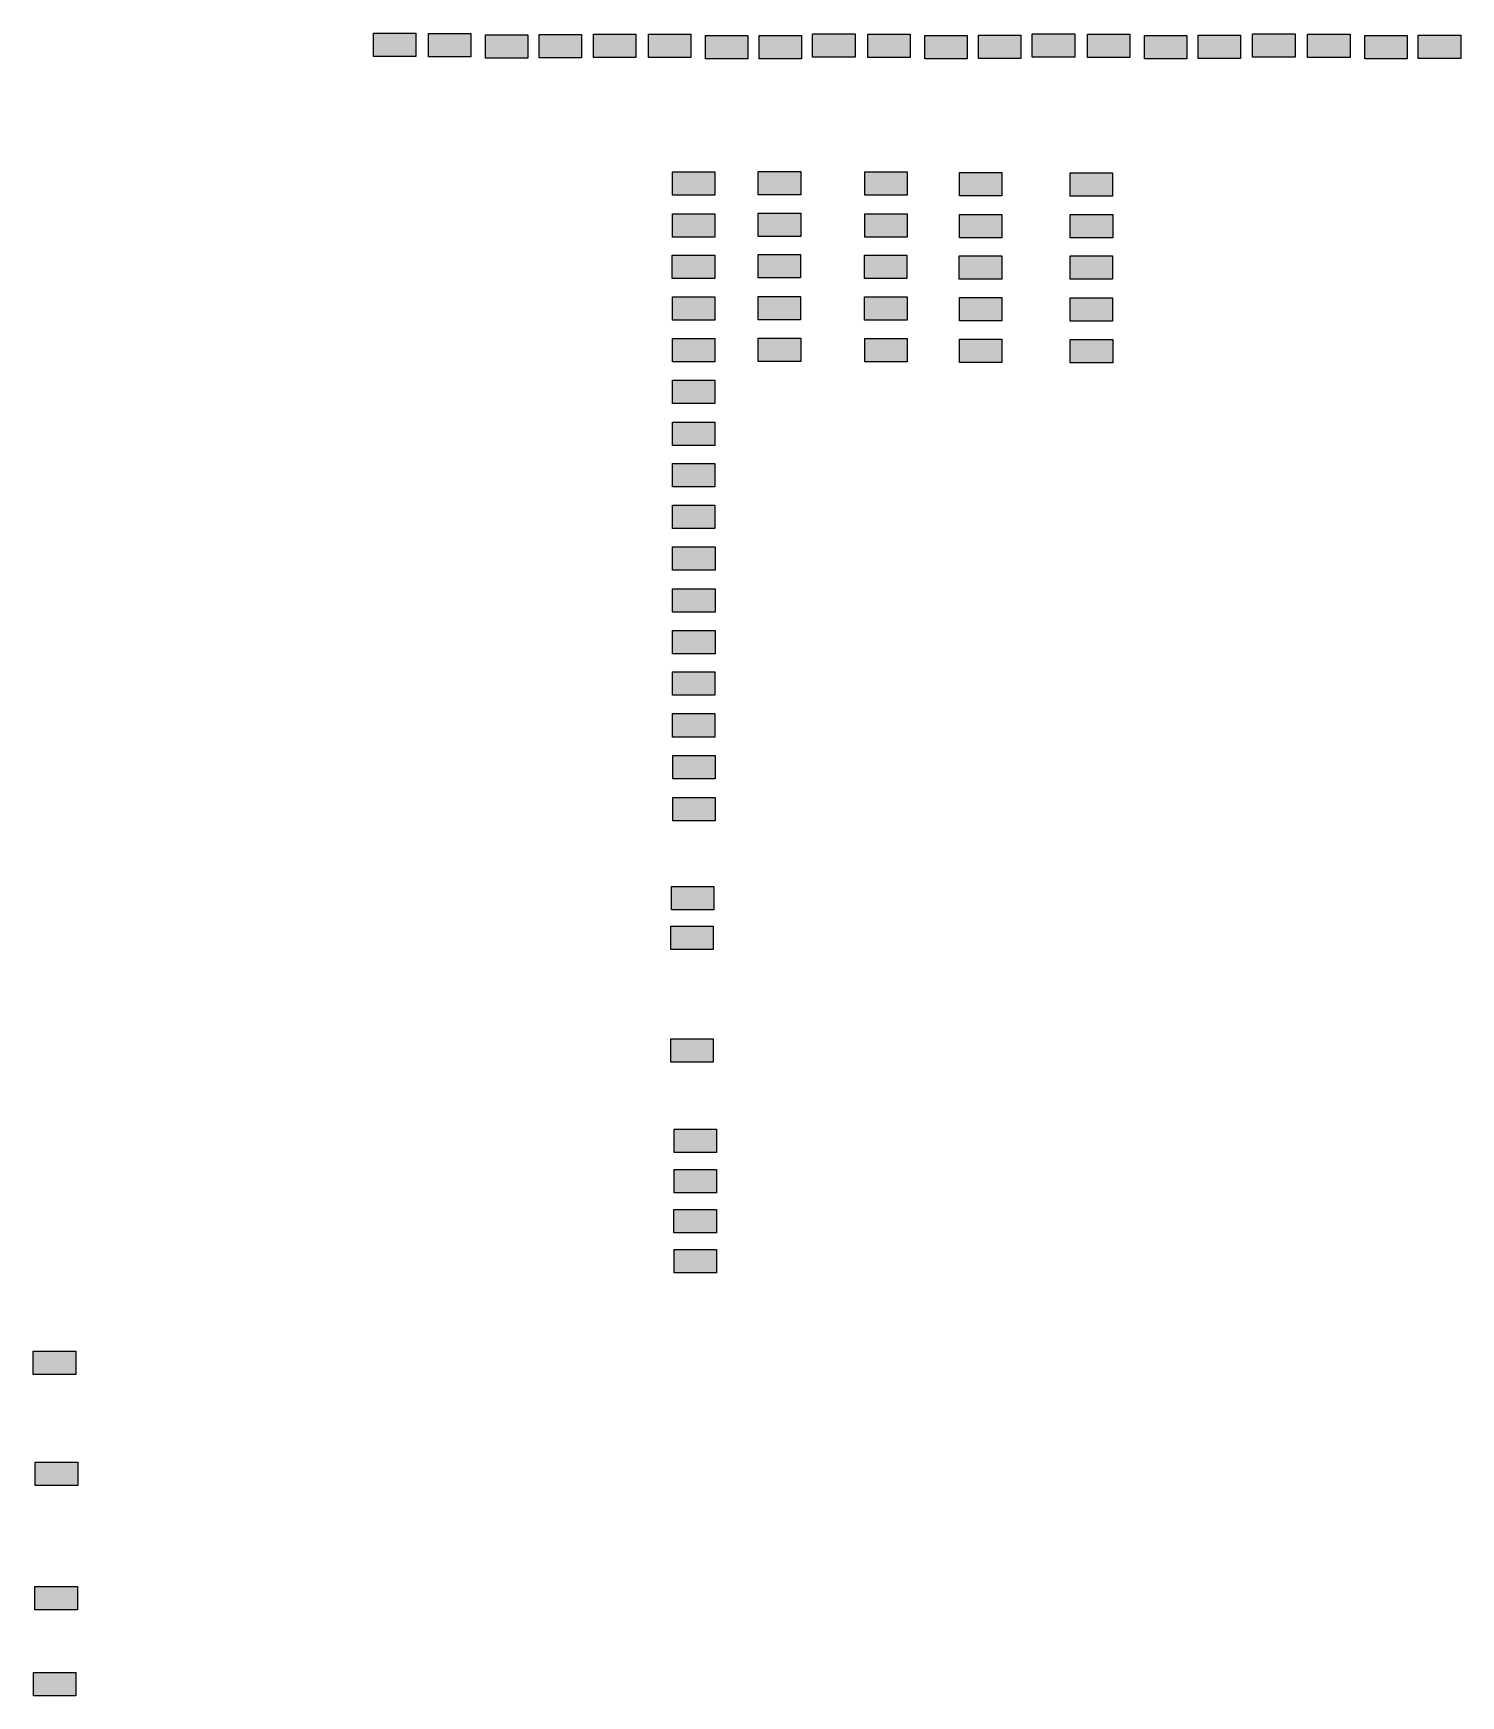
# Model space of a CAD drawing. Header units: millimetres. Extents: x -169 to 579, y 67 to 238.
# Drawn here: x -145.5 to -73.7, y 154.9 to 238.4 of the extents above; entities that cross this region are included whole.
import ezdxf

# ---------------------------------------------------------------- set-up
doc = ezdxf.new("R2010")
doc.units = ezdxf.units.MM
for name, color, linetype, plot in [('BLK_1_COVERED_AREA', 7, 'Continuous', False), ('CULD_1', 7, 'Continuous', False), ('HORIZ_CLEAR_OHEL_1', 7, 'Continuous', False), ('LANE_1', 7, 'Continuous', False), ('NON_NOTIFIED_ROAD', 7, 'Continuous', False), ('NOTIFIED_ROAD', 7, 'Continuous', False), ('SOLAR', 7, 'Continuous', False), ('VERT_CLEAR_OHEL_1', 7, 'Continuous', False), ('VOLTAGE_1', 7, 'Continuous', False)]:
    doc.layers.add(name, color=color, linetype=linetype, plot=plot)
for name, color, linetype in [('BLK_1_COVERED_AREA_DEDUCT', 7, 'Continuous'), ('BLK_1_FLR_-1_BLT_UP_AREA', 8, 'Continuous'), ('BLK_1_FLR_-1_BLT_UP_AREA_DEDUCT', 8, 'Continuous'), ('BLK_1_FLR_-1_BLT_UP_AREA_DEDUCT_EXISTING', 8, 'Continuous'), ('BLK_1_FLR_-1_BLT_UP_AREA_EXISTING', 8, 'Continuous'), ('BLK_1_FLR_-1_STAIR_1', 8, 'Continuous'), ('BLK_1_FLR_0_BLT_UP_AREA', 8, 'Continuous'), ('BLK_1_FLR_0_BLT_UP_AREA_DEDUCT', 8, 'Continuous'), ('BLK_1_FLR_0_BLT_UP_AREA_DEDUCT_EXISTING', 8, 'Continuous'), ('BLK_1_FLR_0_BLT_UP_AREA_EXISTING', 8, 'Continuous'), ('BLK_1_FLR_0_STAIR_1', 7, 'Continuous'), ('BLK_1_FLR_1_BLT_UP_AREA', 1, 'Continuous'), ('BLK_1_FLR_1_BLT_UP_AREA_DEDUCT', 8, 'Continuous'), ('BLK_1_FLR_1_BLT_UP_AREA_DEDUCT_EXISTING', 8, 'Continuous'), ('BLK_1_FLR_1_BLT_UP_AREA_EXISTING', 8, 'Continuous'), ('BLK_1_FLR_1_STAIR_1', 7, 'Continuous'), ('BLK_1_FLR_2_BLT_UP_AREA', 8, 'Continuous'), ('BLK_1_FLR_2_BLT_UP_AREA_DEDUCT', 8, 'Continuous'), ('BLK_1_FLR_2_BLT_UP_AREA_DEDUCT_EXISTING', 8, 'Continuous'), ('BLK_1_FLR_2_BLT_UP_AREA_EXISTING', 8, 'Continuous'), ('BLK_1_FLR_2_STAIR_1', 7, 'Continuous'), ('BLK_1_FLR_3_BLT_UP_AREA', 8, 'Continuous'), ('BLK_1_FLR_3_BLT_UP_AREA_DEDUCT', 8, 'Continuous'), ('BLK_1_FLR_3_BLT_UP_AREA_DEDUCT_EXISTING', 8, 'Continuous'), ('BLK_1_FLR_3_BLT_UP_AREA_EXISTING', 8, 'Continuous'), ('BLK_1_FLR_3_STAIR_1', 8, 'Continuous'), ('BLK_1_HT_OF_BLDG', 7, 'Continuous'), ('BLK_1_LVL_0_BLDG_FOOT_PRINT', 7, 'Continuous'), ('BLK_1_LVL_0_FRONT_YARD', 8, 'Continuous'), ('BLK_1_LVL_0_REAR_YARD', 8, 'Continuous'), ('BLK_1_LVL_0_SIDE_YARD1', 8, 'Continuous'), ('BLK_1_LVL_0_SIDE_YARD2', 8, 'Continuous'), ('BLK_1_OPEN_STAIR', 8, 'Continuous'), ('BLK_1_SHADE_OVERHANG', 8, 'Continuous'), ('OHEL_1', 8, 'Continuous'), ('PLOT_BOUNDARY', 70, 'Continuous'), ('RWH', 8, 'Continuous'), ('SHEET_1', 7, 'Continuous'), ('SHEET_10', 7, 'Continuous'), ('SHEET_11', 7, 'Continuous'), ('SHEET_12', 7, 'Continuous'), ('SHEET_13', 7, 'Continuous'), ('SHEET_14', 7, 'Continuous'), ('SHEET_15', 7, 'Continuous'), ('SHEET_16', 7, 'Continuous'), ('SHEET_17', 7, 'Continuous'), ('SHEET_18', 7, 'Continuous'), ('SHEET_19', 7, 'Continuous'), ('SHEET_2', 7, 'Continuous'), ('SHEET_20', 7, 'Continuous'), ('SHEET_3', 7, 'Continuous'), ('SHEET_4', 7, 'Continuous'), ('SHEET_5', 7, 'Continuous'), ('SHEET_6', 7, 'Continuous'), ('SHEET_7', 7, 'Continuous'), ('SHEET_8', 7, 'Continuous'), ('SHEET_9', 7, 'Continuous')]:
    doc.layers.add(name, color=color, linetype=linetype)

msp = doc.modelspace()

# ---------------------------------------------------------------- hatches: boundary and pattern name
at = {"layer": 'BLK_1_COVERED_AREA'}
h = msp.add_hatch(color=6, dxfattribs=at)
h.dxf.hatch_style = 1
h.paths.add_polyline_path([(-113.341, 216.798), (-111.207, 216.798), (-111.207, 215.625), (-113.341, 215.625)])
at = {"layer": 'BLK_1_COVERED_AREA_DEDUCT', "linetype": 'Continuous'}
h = msp.add_hatch(color=1, dxfattribs=at)
h.dxf.hatch_style = 1
h.paths.add_polyline_path([(-113.338, 214.696), (-111.205, 214.696), (-111.205, 213.523), (-113.338, 213.523)])
at = {"layer": 'BLK_1_FLR_-1_BLT_UP_AREA', "linetype": 'Continuous'}
h = msp.add_hatch(color=25, dxfattribs=at)
h.dxf.hatch_style = 1
h.paths.add_polyline_path([(-113.334, 231.447), (-111.201, 231.447), (-111.201, 230.274), (-113.334, 230.274)])
at = {"layer": 'BLK_1_FLR_-1_BLT_UP_AREA_DEDUCT', "linetype": 'Continuous'}
h = msp.add_hatch(color=25, dxfattribs=at)
h.dxf.hatch_style = 1
h.paths.add_polyline_path([(-113.333, 229.347), (-111.199, 229.347), (-111.199, 228.174), (-113.333, 228.174)])
at = {"layer": 'BLK_1_FLR_-1_BLT_UP_AREA_DEDUCT_EXISTING', "linetype": 'Continuous'}
h = msp.add_hatch(color=25, dxfattribs=at)
h.dxf.hatch_style = 1
h.paths.add_polyline_path([(-113.34, 225.167), (-111.207, 225.167), (-111.207, 223.994), (-113.34, 223.994)])
at = {"layer": 'BLK_1_FLR_-1_BLT_UP_AREA_EXISTING', "linetype": 'Continuous'}
h = msp.add_hatch(color=25, dxfattribs=at)
h.dxf.hatch_style = 1
h.paths.add_polyline_path([(-113.342, 227.269), (-111.209, 227.269), (-111.209, 226.096), (-113.342, 226.096)])
at = {"layer": 'BLK_1_FLR_-1_STAIR_1', "linetype": 'Continuous'}
h = msp.add_hatch(color=1, dxfattribs=at)
h.dxf.hatch_style = 1
h.paths.add_polyline_path([(-113.331, 223.07), (-111.198, 223.07), (-111.198, 221.897), (-113.331, 221.897)])
at = {"layer": 'BLK_1_FLR_0_BLT_UP_AREA'}
h = msp.add_hatch(color=25, dxfattribs=at)
h.dxf.hatch_style = 1
h.paths.add_polyline_path([(-109.026, 231.467), (-106.892, 231.467), (-106.892, 230.294), (-109.026, 230.294)])
at = {"layer": 'BLK_1_FLR_0_BLT_UP_AREA_DEDUCT', "linetype": 'Continuous'}
h = msp.add_hatch(color=25, dxfattribs=at)
h.dxf.hatch_style = 1
h.paths.add_polyline_path([(-109.024, 229.366), (-106.891, 229.366), (-106.891, 228.193), (-109.024, 228.193)])
at = {"layer": 'BLK_1_FLR_0_BLT_UP_AREA_DEDUCT_EXISTING', "linetype": 'Continuous'}
h = msp.add_hatch(color=25, dxfattribs=at)
h.dxf.hatch_style = 1
h.paths.add_polyline_path([(-109.031, 225.187), (-106.898, 225.187), (-106.898, 224.014), (-109.031, 224.014)])
at = {"layer": 'BLK_1_FLR_0_BLT_UP_AREA_EXISTING', "linetype": 'Continuous'}
h = msp.add_hatch(color=25, dxfattribs=at)
h.dxf.hatch_style = 1
h.paths.add_polyline_path([(-109.034, 227.289), (-106.901, 227.289), (-106.901, 226.116), (-109.034, 226.116)])
at = {"layer": 'BLK_1_FLR_0_STAIR_1', "linetype": 'Continuous'}
h = msp.add_hatch(color=1, dxfattribs=at)
h.dxf.hatch_style = 1
h.paths.add_polyline_path([(-109.023, 223.09), (-106.889, 223.09), (-106.889, 221.917), (-109.023, 221.917)])
at = {"layer": 'BLK_1_FLR_1_BLT_UP_AREA'}
h = msp.add_hatch(color=25, dxfattribs=at)
h.dxf.hatch_style = 1
h.paths.add_polyline_path([(-103.677, 231.447), (-101.543, 231.447), (-101.543, 230.274), (-103.677, 230.274)])
at = {"layer": 'BLK_1_FLR_1_BLT_UP_AREA_DEDUCT', "linetype": 'Continuous'}
h = msp.add_hatch(color=25, dxfattribs=at)
h.dxf.hatch_style = 1
h.paths.add_polyline_path([(-103.675, 229.347), (-101.542, 229.347), (-101.542, 228.174), (-103.675, 228.174)])
at = {"layer": 'BLK_1_FLR_1_BLT_UP_AREA_DEDUCT_EXISTING', "linetype": 'Continuous'}
h = msp.add_hatch(color=25, dxfattribs=at)
h.dxf.hatch_style = 1
h.paths.add_polyline_path([(-103.683, 225.167), (-101.549, 225.167), (-101.549, 223.994), (-103.683, 223.994)])
at = {"layer": 'BLK_1_FLR_1_BLT_UP_AREA_EXISTING', "linetype": 'Continuous'}
h = msp.add_hatch(color=25, dxfattribs=at)
h.dxf.hatch_style = 1
h.paths.add_polyline_path([(-103.685, 227.269), (-101.552, 227.269), (-101.552, 226.096), (-103.685, 226.096)])
at = {"layer": 'BLK_1_FLR_1_STAIR_1', "linetype": 'Continuous'}
h = msp.add_hatch(color=1, dxfattribs=at)
h.dxf.hatch_style = 1
h.paths.add_polyline_path([(-103.674, 223.07), (-101.54, 223.07), (-101.54, 221.897), (-103.674, 221.897)])
at = {"layer": 'BLK_1_FLR_2_BLT_UP_AREA', "linetype": 'Continuous'}
h = msp.add_hatch(color=25, dxfattribs=at)
h.dxf.hatch_style = 1
h.paths.add_polyline_path([(-98.914, 231.414), (-96.781, 231.414), (-96.781, 230.241), (-98.914, 230.241)])
at = {"layer": 'BLK_1_FLR_2_BLT_UP_AREA_DEDUCT', "linetype": 'Continuous'}
h = msp.add_hatch(color=25, dxfattribs=at)
h.dxf.hatch_style = 1
h.paths.add_polyline_path([(-98.913, 229.314), (-96.779, 229.314), (-96.779, 228.141), (-98.913, 228.141)])
at = {"layer": 'BLK_1_FLR_2_BLT_UP_AREA_DEDUCT_EXISTING', "linetype": 'Continuous'}
h = msp.add_hatch(color=25, dxfattribs=at)
h.dxf.hatch_style = 1
h.paths.add_polyline_path([(-98.92, 225.135), (-96.787, 225.135), (-96.787, 223.962), (-98.92, 223.962)])
at = {"layer": 'BLK_1_FLR_2_BLT_UP_AREA_EXISTING', "linetype": 'Continuous'}
h = msp.add_hatch(color=25, dxfattribs=at)
h.dxf.hatch_style = 1
h.paths.add_polyline_path([(-98.922, 227.237), (-96.789, 227.237), (-96.789, 226.064), (-98.922, 226.064)])
at = {"layer": 'BLK_1_FLR_2_STAIR_1', "linetype": 'Continuous'}
h = msp.add_hatch(color=1, dxfattribs=at)
h.dxf.hatch_style = 1
h.paths.add_polyline_path([(-98.911, 223.038), (-96.778, 223.038), (-96.778, 221.865), (-98.911, 221.865)])
at = {"layer": 'BLK_1_FLR_3_BLT_UP_AREA', "linetype": 'Continuous'}
h = msp.add_hatch(color=25, dxfattribs=at)
h.dxf.hatch_style = 1
h.paths.add_polyline_path([(-93.35, 231.402), (-91.217, 231.402), (-91.217, 230.229), (-93.35, 230.229)])
at = {"layer": 'BLK_1_FLR_3_BLT_UP_AREA_DEDUCT', "linetype": 'Continuous'}
h = msp.add_hatch(color=25, dxfattribs=at)
h.dxf.hatch_style = 1
h.paths.add_polyline_path([(-93.348, 229.302), (-91.215, 229.302), (-91.215, 228.129), (-93.348, 228.129)])
at = {"layer": 'BLK_1_FLR_3_BLT_UP_AREA_DEDUCT_EXISTING', "linetype": 'Continuous'}
h = msp.add_hatch(color=25, dxfattribs=at)
h.dxf.hatch_style = 1
h.paths.add_polyline_path([(-93.356, 225.123), (-91.222, 225.123), (-91.222, 223.95), (-93.356, 223.95)])
at = {"layer": 'BLK_1_FLR_3_BLT_UP_AREA_EXISTING', "linetype": 'Continuous'}
h = msp.add_hatch(color=25, dxfattribs=at)
h.dxf.hatch_style = 1
h.paths.add_polyline_path([(-93.358, 227.224), (-91.225, 227.224), (-91.225, 226.051), (-93.358, 226.051)])
at = {"layer": 'BLK_1_FLR_3_STAIR_1', "linetype": 'Continuous'}
h = msp.add_hatch(color=1, dxfattribs=at)
h.dxf.hatch_style = 1
h.paths.add_polyline_path([(-93.347, 223.026), (-91.213, 223.026), (-91.213, 221.853), (-93.347, 221.853)])
at = {"layer": 'BLK_1_HT_OF_BLDG'}
h = msp.add_hatch(color=5, dxfattribs=at)
h.dxf.hatch_style = 1
h.paths.add_polyline_path([(-113.329, 212.599), (-111.196, 212.599), (-111.196, 211.426), (-113.329, 211.426)])
at = {"layer": 'BLK_1_LVL_0_BLDG_FOOT_PRINT'}
h = msp.add_hatch(color=1, dxfattribs=at)
h.dxf.hatch_style = 1
h.paths.add_polyline_path([(-113.323, 202.121), (-111.19, 202.121), (-111.19, 200.948), (-113.323, 200.948)])
at = {"layer": 'BLK_1_LVL_0_FRONT_YARD'}
h = msp.add_hatch(color=50, dxfattribs=at)
h.dxf.hatch_style = 1
h.paths.add_polyline_path([(-113.327, 210.497), (-111.193, 210.497), (-111.193, 209.324), (-113.327, 209.324)])
at = {"layer": 'BLK_1_LVL_0_REAR_YARD'}
h = msp.add_hatch(color=210, dxfattribs=at)
h.dxf.hatch_style = 1
h.paths.add_polyline_path([(-113.332, 204.218), (-111.199, 204.218), (-111.199, 203.045), (-113.332, 203.045)])
at = {"layer": 'BLK_1_LVL_0_SIDE_YARD1'}
h = msp.add_hatch(color=20, dxfattribs=at)
h.dxf.hatch_style = 1
h.paths.add_polyline_path([(-113.325, 208.397), (-111.192, 208.397), (-111.192, 207.224), (-113.325, 207.224)])
at = {"layer": 'BLK_1_LVL_0_SIDE_YARD2'}
h = msp.add_hatch(color=120, dxfattribs=at)
h.dxf.hatch_style = 1
h.paths.add_polyline_path([(-113.335, 206.319), (-111.202, 206.319), (-111.202, 205.146), (-113.335, 205.146)])
at = {"layer": 'BLK_1_OPEN_STAIR'}
h = msp.add_hatch(color=1, dxfattribs=at)
h.dxf.hatch_style = 1
h.paths.add_polyline_path([(-113.323, 200.012), (-111.19, 200.012), (-111.19, 198.839), (-113.323, 198.839)])
at = {"layer": 'BLK_1_SHADE_OVERHANG', "linetype": 'Continuous'}
h = msp.add_hatch(color=1, dxfattribs=at)
h.dxf.hatch_style = 1
h.paths.add_polyline_path([(-113.331, 218.875), (-111.198, 218.875), (-111.198, 217.703), (-113.331, 217.703)])
at = {"layer": 'CULD_1', "linetype": 'Continuous'}
h = msp.add_hatch(color=6, dxfattribs=at)
h.dxf.hatch_style = 1
h.paths.add_polyline_path([(-145.354, 166.596), (-143.221, 166.596), (-143.221, 165.423), (-145.354, 165.423)])
at = {"layer": 'HORIZ_CLEAR_OHEL_1', "linetype": 'Continuous'}
h = msp.add_hatch(color=1, dxfattribs=at)
h.dxf.hatch_style = 1
h.paths.add_polyline_path([(-113.258, 179.295), (-111.125, 179.295), (-111.125, 178.122), (-113.258, 178.122)])
at = {"layer": 'LANE_1', "linetype": 'Continuous'}
h = msp.add_hatch(color=5, dxfattribs=at)
h.dxf.hatch_style = 1
h.paths.add_polyline_path([(-145.367, 160.356), (-143.234, 160.356), (-143.234, 159.183), (-145.367, 159.183)])
at = {"layer": 'NON_NOTIFIED_ROAD', "linetype": 'Continuous'}
h = msp.add_hatch(color=2, dxfattribs=at)
h.dxf.hatch_style = 1
h.paths.add_polyline_path([(-145.447, 156.031), (-143.314, 156.031), (-143.314, 154.858), (-145.447, 154.858)])
at = {"layer": 'NOTIFIED_ROAD', "linetype": 'Continuous'}
h = msp.add_hatch(color=1, dxfattribs=at)
h.dxf.hatch_style = 1
h.paths.add_polyline_path([(-145.453, 172.182), (-143.319, 172.182), (-143.319, 171.009), (-145.453, 171.009)])
at = {"layer": 'OHEL_1', "linetype": 'Continuous'}
h = msp.add_hatch(color=1, dxfattribs=at)
h.dxf.hatch_style = 1
h.paths.add_polyline_path([(-113.256, 183.336), (-111.123, 183.336), (-111.123, 182.163), (-113.256, 182.163)])
at = {"layer": 'PLOT_BOUNDARY'}
h = msp.add_hatch(color=256, dxfattribs=at)
h.dxf.hatch_style = 1
h.paths.add_polyline_path([(-113.332, 220.976), (-111.199, 220.976), (-111.199, 219.803), (-113.332, 219.803)])
at = {"layer": 'RWH', "linetype": 'Continuous'}
h = msp.add_hatch(color=1, dxfattribs=at)
h.dxf.hatch_style = 1
h.paths.add_polyline_path([(-113.386, 195.539), (-111.253, 195.539), (-111.253, 194.366), (-113.386, 194.366)])
h = msp.add_hatch(color=1, dxfattribs=at)
h.dxf.hatch_style = 1
h.paths.add_polyline_path([(-113.425, 193.544), (-111.292, 193.544), (-111.292, 192.371), (-113.425, 192.371)])
at = {"layer": 'SHEET_1', "linetype": 'Continuous'}
h = msp.add_hatch(color=256, dxfattribs=at)
h.dxf.hatch_style = 1
h.paths.add_polyline_path([(-128.36, 238.416), (-126.227, 238.416), (-126.227, 237.243), (-128.36, 237.243)])
at = {"layer": 'SHEET_10', "linetype": 'Continuous'}
h = msp.add_hatch(color=256, dxfattribs=at)
h.dxf.hatch_style = 1
h.paths.add_polyline_path([(-103.526, 238.377), (-101.392, 238.377), (-101.392, 237.204), (-103.526, 237.204)])
at = {"layer": 'SHEET_11', "linetype": 'Continuous'}
h = msp.add_hatch(color=256, dxfattribs=at)
h.dxf.hatch_style = 1
h.paths.add_polyline_path([(-100.659, 238.31), (-98.526, 238.31), (-98.526, 237.137), (-100.659, 237.137)])
at = {"layer": 'SHEET_12', "linetype": 'Continuous'}
h = msp.add_hatch(color=256, dxfattribs=at)
h.dxf.hatch_style = 1
h.paths.add_polyline_path([(-97.965, 238.325), (-95.832, 238.325), (-95.832, 237.152), (-97.965, 237.152)])
at = {"layer": 'SHEET_13', "linetype": 'Continuous'}
h = msp.add_hatch(color=256, dxfattribs=at)
h.dxf.hatch_style = 1
h.paths.add_polyline_path([(-95.254, 238.385), (-93.12, 238.385), (-93.12, 237.212), (-95.254, 237.212)])
at = {"layer": 'SHEET_14', "linetype": 'Continuous'}
h = msp.add_hatch(color=256, dxfattribs=at)
h.dxf.hatch_style = 1
h.paths.add_polyline_path([(-92.488, 238.376), (-90.354, 238.376), (-90.354, 237.203), (-92.488, 237.203)])
at = {"layer": 'SHEET_15', "linetype": 'Continuous'}
h = msp.add_hatch(color=256, dxfattribs=at)
h.dxf.hatch_style = 1
h.paths.add_polyline_path([(-89.621, 238.309), (-87.488, 238.309), (-87.488, 237.136), (-89.621, 237.136)])
at = {"layer": 'SHEET_16', "linetype": 'Continuous'}
h = msp.add_hatch(color=256, dxfattribs=at)
h.dxf.hatch_style = 1
h.paths.add_polyline_path([(-86.927, 238.324), (-84.794, 238.324), (-84.794, 237.151), (-86.927, 237.151)])
at = {"layer": 'SHEET_17', "linetype": 'Continuous'}
h = msp.add_hatch(color=256, dxfattribs=at)
h.dxf.hatch_style = 1
h.paths.add_polyline_path([(-84.187, 238.384), (-82.053, 238.384), (-82.053, 237.211), (-84.187, 237.211)])
at = {"layer": 'SHEET_18', "linetype": 'Continuous'}
h = msp.add_hatch(color=256, dxfattribs=at)
h.dxf.hatch_style = 1
h.paths.add_polyline_path([(-81.421, 238.375), (-79.287, 238.375), (-79.287, 237.202), (-81.421, 237.202)])
at = {"layer": 'SHEET_19', "linetype": 'Continuous'}
h = msp.add_hatch(color=256, dxfattribs=at)
h.dxf.hatch_style = 1
h.paths.add_polyline_path([(-78.554, 238.308), (-76.421, 238.308), (-76.421, 237.135), (-78.554, 237.135)])
at = {"layer": 'SHEET_2', "linetype": 'Continuous'}
h = msp.add_hatch(color=256, dxfattribs=at)
h.dxf.hatch_style = 1
h.paths.add_polyline_path([(-125.594, 238.407), (-123.461, 238.407), (-123.461, 237.234), (-125.594, 237.234)])
at = {"layer": 'SHEET_20', "linetype": 'Continuous'}
h = msp.add_hatch(color=256, dxfattribs=at)
h.dxf.hatch_style = 1
h.paths.add_polyline_path([(-75.86, 238.323), (-73.727, 238.323), (-73.727, 237.15), (-75.86, 237.15)])
at = {"layer": 'SHEET_3', "linetype": 'Continuous'}
h = msp.add_hatch(color=256, dxfattribs=at)
h.dxf.hatch_style = 1
h.paths.add_polyline_path([(-122.728, 238.34), (-120.594, 238.34), (-120.594, 237.167), (-122.728, 237.167)])
at = {"layer": 'SHEET_4', "linetype": 'Continuous'}
h = msp.add_hatch(color=256, dxfattribs=at)
h.dxf.hatch_style = 1
h.paths.add_polyline_path([(-120.033, 238.355), (-117.9, 238.355), (-117.9, 237.182), (-120.033, 237.182)])
at = {"layer": 'SHEET_5', "linetype": 'Continuous'}
h = msp.add_hatch(color=256, dxfattribs=at)
h.dxf.hatch_style = 1
h.paths.add_polyline_path([(-117.307, 238.371), (-115.174, 238.371), (-115.174, 237.198), (-117.307, 237.198)])
at = {"layer": 'SHEET_6', "linetype": 'Continuous'}
h = msp.add_hatch(color=256, dxfattribs=at)
h.dxf.hatch_style = 1
h.paths.add_polyline_path([(-114.541, 238.362), (-112.408, 238.362), (-112.408, 237.189), (-114.541, 237.189)])
at = {"layer": 'SHEET_7', "linetype": 'Continuous'}
h = msp.add_hatch(color=256, dxfattribs=at)
h.dxf.hatch_style = 1
h.paths.add_polyline_path([(-111.675, 238.295), (-109.541, 238.295), (-109.541, 237.122), (-111.675, 237.122)])
at = {"layer": 'SHEET_8', "linetype": 'Continuous'}
h = msp.add_hatch(color=256, dxfattribs=at)
h.dxf.hatch_style = 1
h.paths.add_polyline_path([(-108.98, 238.31), (-106.847, 238.31), (-106.847, 237.137), (-108.98, 237.137)])
at = {"layer": 'SHEET_9', "linetype": 'Continuous'}
h = msp.add_hatch(color=256, dxfattribs=at)
h.dxf.hatch_style = 1
h.paths.add_polyline_path([(-106.292, 238.385), (-104.158, 238.385), (-104.158, 237.213), (-106.292, 237.213)])
at = {"layer": 'SOLAR', "linetype": 'Continuous'}
h = msp.add_hatch(color=9, dxfattribs=at)
h.dxf.hatch_style = 1
h.paths.add_polyline_path([(-113.425, 187.868), (-111.292, 187.868), (-111.292, 186.696), (-113.425, 186.696)])
at = {"layer": 'VERT_CLEAR_OHEL_1', "linetype": 'Continuous'}
h = msp.add_hatch(color=1, dxfattribs=at)
h.dxf.hatch_style = 1
h.paths.add_polyline_path([(-113.254, 177.289), (-111.121, 177.289), (-111.121, 176.116), (-113.254, 176.116)])
at = {"layer": 'VOLTAGE_1', "linetype": 'Continuous'}
h = msp.add_hatch(color=1, dxfattribs=at)
h.dxf.hatch_style = 1
h.paths.add_polyline_path([(-113.256, 181.308), (-111.123, 181.308), (-111.123, 180.135), (-113.256, 180.135)])

# ---------------------------------------------------------------- linework, layer by layer
at = {"layer": 'BLK_1_COVERED_AREA', "color": 6}
msp.add_lwpolyline([(-113.341, 216.798), (-111.207, 216.798), (-111.207, 215.625), (-113.341, 215.625)], close=True, dxfattribs=at)
at = {"layer": 'BLK_1_COVERED_AREA_DEDUCT', "color": 1, "linetype": 'Continuous'}
msp.add_lwpolyline([(-113.338, 214.696), (-111.205, 214.696), (-111.205, 213.523), (-113.338, 213.523)], close=True, dxfattribs=at)
at = {"layer": 'BLK_1_FLR_-1_BLT_UP_AREA', "color": 25, "linetype": 'Continuous'}
msp.add_lwpolyline([(-113.334, 231.447), (-111.201, 231.447), (-111.201, 230.274), (-113.334, 230.274)], close=True, dxfattribs=at)
at = {"layer": 'BLK_1_FLR_-1_BLT_UP_AREA_DEDUCT', "color": 25, "linetype": 'Continuous'}
msp.add_lwpolyline([(-113.333, 229.347), (-111.199, 229.347), (-111.199, 228.174), (-113.333, 228.174)], close=True, dxfattribs=at)
at = {"layer": 'BLK_1_FLR_-1_BLT_UP_AREA_DEDUCT_EXISTING', "color": 25, "linetype": 'Continuous'}
msp.add_lwpolyline([(-113.34, 225.167), (-111.207, 225.167), (-111.207, 223.994), (-113.34, 223.994)], close=True, dxfattribs=at)
at = {"layer": 'BLK_1_FLR_-1_BLT_UP_AREA_EXISTING', "color": 25, "linetype": 'Continuous'}
msp.add_lwpolyline([(-113.342, 227.269), (-111.209, 227.269), (-111.209, 226.096), (-113.342, 226.096)], close=True, dxfattribs=at)
at = {"layer": 'BLK_1_FLR_-1_STAIR_1', "color": 1, "linetype": 'Continuous'}
msp.add_lwpolyline([(-113.331, 223.07), (-111.198, 223.07), (-111.198, 221.897), (-113.331, 221.897)], close=True, dxfattribs=at)
at = {"layer": 'BLK_1_FLR_0_BLT_UP_AREA', "color": 25}
msp.add_lwpolyline([(-109.026, 231.467), (-106.892, 231.467), (-106.892, 230.294), (-109.026, 230.294)], close=True, dxfattribs=at)
at = {"layer": 'BLK_1_FLR_0_BLT_UP_AREA_DEDUCT', "color": 25, "linetype": 'Continuous'}
msp.add_lwpolyline([(-109.024, 229.366), (-106.891, 229.366), (-106.891, 228.193), (-109.024, 228.193)], close=True, dxfattribs=at)
at = {"layer": 'BLK_1_FLR_0_BLT_UP_AREA_DEDUCT_EXISTING', "color": 25, "linetype": 'Continuous'}
msp.add_lwpolyline([(-109.031, 225.187), (-106.898, 225.187), (-106.898, 224.014), (-109.031, 224.014)], close=True, dxfattribs=at)
at = {"layer": 'BLK_1_FLR_0_BLT_UP_AREA_EXISTING', "color": 25, "linetype": 'Continuous'}
msp.add_lwpolyline([(-109.034, 227.289), (-106.901, 227.289), (-106.901, 226.116), (-109.034, 226.116)], close=True, dxfattribs=at)
at = {"layer": 'BLK_1_FLR_0_STAIR_1', "color": 1, "linetype": 'Continuous'}
msp.add_lwpolyline([(-109.023, 223.09), (-106.889, 223.09), (-106.889, 221.917), (-109.023, 221.917)], close=True, dxfattribs=at)
at = {"layer": 'BLK_1_FLR_1_BLT_UP_AREA', "color": 25}
msp.add_lwpolyline([(-103.677, 231.447), (-101.543, 231.447), (-101.543, 230.274), (-103.677, 230.274)], close=True, dxfattribs=at)
at = {"layer": 'BLK_1_FLR_1_BLT_UP_AREA_DEDUCT', "color": 25, "linetype": 'Continuous'}
msp.add_lwpolyline([(-103.675, 229.347), (-101.542, 229.347), (-101.542, 228.174), (-103.675, 228.174)], close=True, dxfattribs=at)
at = {"layer": 'BLK_1_FLR_1_BLT_UP_AREA_DEDUCT_EXISTING', "color": 25, "linetype": 'Continuous'}
msp.add_lwpolyline([(-103.683, 225.167), (-101.549, 225.167), (-101.549, 223.994), (-103.683, 223.994)], close=True, dxfattribs=at)
at = {"layer": 'BLK_1_FLR_1_BLT_UP_AREA_EXISTING', "color": 25, "linetype": 'Continuous'}
msp.add_lwpolyline([(-103.685, 227.269), (-101.552, 227.269), (-101.552, 226.096), (-103.685, 226.096)], close=True, dxfattribs=at)
at = {"layer": 'BLK_1_FLR_1_STAIR_1', "color": 1, "linetype": 'Continuous'}
msp.add_lwpolyline([(-103.674, 223.07), (-101.54, 223.07), (-101.54, 221.897), (-103.674, 221.897)], close=True, dxfattribs=at)
at = {"layer": 'BLK_1_FLR_2_BLT_UP_AREA', "color": 25, "linetype": 'Continuous'}
msp.add_lwpolyline([(-98.914, 231.414), (-96.781, 231.414), (-96.781, 230.241), (-98.914, 230.241)], close=True, dxfattribs=at)
at = {"layer": 'BLK_1_FLR_2_BLT_UP_AREA_DEDUCT', "color": 25, "linetype": 'Continuous'}
msp.add_lwpolyline([(-98.913, 229.314), (-96.779, 229.314), (-96.779, 228.141), (-98.913, 228.141)], close=True, dxfattribs=at)
at = {"layer": 'BLK_1_FLR_2_BLT_UP_AREA_DEDUCT_EXISTING', "color": 25, "linetype": 'Continuous'}
msp.add_lwpolyline([(-98.92, 225.135), (-96.787, 225.135), (-96.787, 223.962), (-98.92, 223.962)], close=True, dxfattribs=at)
at = {"layer": 'BLK_1_FLR_2_BLT_UP_AREA_EXISTING', "color": 25, "linetype": 'Continuous'}
msp.add_lwpolyline([(-98.922, 227.237), (-96.789, 227.237), (-96.789, 226.064), (-98.922, 226.064)], close=True, dxfattribs=at)
at = {"layer": 'BLK_1_FLR_2_STAIR_1', "color": 1, "linetype": 'Continuous'}
msp.add_lwpolyline([(-98.911, 223.038), (-96.778, 223.038), (-96.778, 221.865), (-98.911, 221.865)], close=True, dxfattribs=at)
at = {"layer": 'BLK_1_FLR_3_BLT_UP_AREA', "color": 25, "linetype": 'Continuous'}
msp.add_lwpolyline([(-93.35, 231.402), (-91.217, 231.402), (-91.217, 230.229), (-93.35, 230.229)], close=True, dxfattribs=at)
at = {"layer": 'BLK_1_FLR_3_BLT_UP_AREA_DEDUCT', "color": 25, "linetype": 'Continuous'}
msp.add_lwpolyline([(-93.348, 229.302), (-91.215, 229.302), (-91.215, 228.129), (-93.348, 228.129)], close=True, dxfattribs=at)
at = {"layer": 'BLK_1_FLR_3_BLT_UP_AREA_DEDUCT_EXISTING', "color": 25, "linetype": 'Continuous'}
msp.add_lwpolyline([(-93.356, 225.123), (-91.222, 225.123), (-91.222, 223.95), (-93.356, 223.95)], close=True, dxfattribs=at)
at = {"layer": 'BLK_1_FLR_3_BLT_UP_AREA_EXISTING', "color": 25, "linetype": 'Continuous'}
msp.add_lwpolyline([(-93.358, 227.224), (-91.225, 227.224), (-91.225, 226.051), (-93.358, 226.051)], close=True, dxfattribs=at)
at = {"layer": 'BLK_1_FLR_3_STAIR_1', "color": 1, "linetype": 'Continuous'}
msp.add_lwpolyline([(-93.347, 223.026), (-91.213, 223.026), (-91.213, 221.853), (-93.347, 221.853)], close=True, dxfattribs=at)
at = {"layer": 'BLK_1_HT_OF_BLDG', "color": 5}
msp.add_lwpolyline([(-113.329, 212.599), (-111.196, 212.599), (-111.196, 211.426), (-113.329, 211.426)], close=True, dxfattribs=at)
at = {"layer": 'BLK_1_LVL_0_BLDG_FOOT_PRINT', "color": 1}
msp.add_lwpolyline([(-113.323, 202.121), (-111.19, 202.121), (-111.19, 200.948), (-113.323, 200.948)], close=True, dxfattribs=at)
at = {"layer": 'BLK_1_LVL_0_FRONT_YARD', "color": 50}
msp.add_lwpolyline([(-113.327, 210.497), (-111.193, 210.497), (-111.193, 209.324), (-113.327, 209.324)], close=True, dxfattribs=at)
at = {"layer": 'BLK_1_LVL_0_REAR_YARD', "color": 210}
msp.add_lwpolyline([(-113.332, 204.218), (-111.199, 204.218), (-111.199, 203.045), (-113.332, 203.045)], close=True, dxfattribs=at)
at = {"layer": 'BLK_1_LVL_0_SIDE_YARD1', "color": 20}
msp.add_lwpolyline([(-113.325, 208.397), (-111.192, 208.397), (-111.192, 207.224), (-113.325, 207.224)], close=True, dxfattribs=at)
at = {"layer": 'BLK_1_LVL_0_SIDE_YARD2', "color": 120}
msp.add_lwpolyline([(-113.335, 206.319), (-111.202, 206.319), (-111.202, 205.146), (-113.335, 205.146)], close=True, dxfattribs=at)
at = {"layer": 'BLK_1_OPEN_STAIR', "color": 1}
msp.add_lwpolyline([(-113.323, 200.012), (-111.19, 200.012), (-111.19, 198.839), (-113.323, 198.839)], close=True, dxfattribs=at)
at = {"layer": 'BLK_1_SHADE_OVERHANG', "color": 1, "linetype": 'Continuous'}
msp.add_lwpolyline([(-113.331, 218.875), (-111.198, 218.875), (-111.198, 217.703), (-113.331, 217.703)], close=True, dxfattribs=at)
at = {"layer": 'CULD_1', "color": 6, "linetype": 'Continuous'}
msp.add_lwpolyline([(-145.354, 166.596), (-143.221, 166.596), (-143.221, 165.423), (-145.354, 165.423)], close=True, dxfattribs=at)
at = {"layer": 'HORIZ_CLEAR_OHEL_1', "color": 1, "linetype": 'Continuous'}
msp.add_lwpolyline([(-113.258, 179.295), (-111.125, 179.295), (-111.125, 178.122), (-113.258, 178.122)], close=True, dxfattribs=at)
at = {"layer": 'LANE_1', "color": 5, "linetype": 'Continuous'}
msp.add_lwpolyline([(-145.367, 160.356), (-143.234, 160.356), (-143.234, 159.183), (-145.367, 159.183)], close=True, dxfattribs=at)
at = {"layer": 'NON_NOTIFIED_ROAD', "color": 2, "linetype": 'Continuous'}
msp.add_lwpolyline([(-145.447, 156.031), (-143.314, 156.031), (-143.314, 154.858), (-145.447, 154.858)], close=True, dxfattribs=at)
at = {"layer": 'NOTIFIED_ROAD', "color": 1, "linetype": 'Continuous'}
msp.add_lwpolyline([(-145.453, 172.182), (-143.319, 172.182), (-143.319, 171.009), (-145.453, 171.009)], close=True, dxfattribs=at)
at = {"layer": 'OHEL_1', "color": 1, "linetype": 'Continuous'}
msp.add_lwpolyline([(-113.256, 183.336), (-111.123, 183.336), (-111.123, 182.163), (-113.256, 182.163)], close=True, dxfattribs=at)
at = {"layer": 'PLOT_BOUNDARY'}
msp.add_lwpolyline([(-113.332, 220.976), (-111.199, 220.976), (-111.199, 219.803), (-113.332, 219.803)], close=True, dxfattribs=at)
at = {"layer": 'RWH', "color": 1, "linetype": 'Continuous'}
for points in [[(-113.386, 195.539), (-111.253, 195.539), (-111.253, 194.366), (-113.386, 194.366)], [(-113.425, 193.544), (-111.292, 193.544), (-111.292, 192.371), (-113.425, 192.371)]]:
    msp.add_lwpolyline(points, close=True, dxfattribs=at)
at = {"layer": 'SHEET_1', "linetype": 'Continuous'}
msp.add_lwpolyline([(-128.36, 238.416), (-126.227, 238.416), (-126.227, 237.243), (-128.36, 237.243)], close=True, dxfattribs=at)
at = {"layer": 'SHEET_10', "linetype": 'Continuous'}
msp.add_lwpolyline([(-103.526, 238.377), (-101.392, 238.377), (-101.392, 237.204), (-103.526, 237.204)], close=True, dxfattribs=at)
at = {"layer": 'SHEET_11', "linetype": 'Continuous'}
msp.add_lwpolyline([(-100.659, 238.31), (-98.526, 238.31), (-98.526, 237.137), (-100.659, 237.137)], close=True, dxfattribs=at)
at = {"layer": 'SHEET_12', "linetype": 'Continuous'}
msp.add_lwpolyline([(-97.965, 238.325), (-95.832, 238.325), (-95.832, 237.152), (-97.965, 237.152)], close=True, dxfattribs=at)
at = {"layer": 'SHEET_13', "linetype": 'Continuous'}
msp.add_lwpolyline([(-95.254, 238.385), (-93.12, 238.385), (-93.12, 237.212), (-95.254, 237.212)], close=True, dxfattribs=at)
at = {"layer": 'SHEET_14', "linetype": 'Continuous'}
msp.add_lwpolyline([(-92.488, 238.376), (-90.354, 238.376), (-90.354, 237.203), (-92.488, 237.203)], close=True, dxfattribs=at)
at = {"layer": 'SHEET_15', "linetype": 'Continuous'}
msp.add_lwpolyline([(-89.621, 238.309), (-87.488, 238.309), (-87.488, 237.136), (-89.621, 237.136)], close=True, dxfattribs=at)
at = {"layer": 'SHEET_16', "linetype": 'Continuous'}
msp.add_lwpolyline([(-86.927, 238.324), (-84.794, 238.324), (-84.794, 237.151), (-86.927, 237.151)], close=True, dxfattribs=at)
at = {"layer": 'SHEET_17', "linetype": 'Continuous'}
msp.add_lwpolyline([(-84.187, 238.384), (-82.053, 238.384), (-82.053, 237.211), (-84.187, 237.211)], close=True, dxfattribs=at)
at = {"layer": 'SHEET_18', "linetype": 'Continuous'}
msp.add_lwpolyline([(-81.421, 238.375), (-79.287, 238.375), (-79.287, 237.202), (-81.421, 237.202)], close=True, dxfattribs=at)
at = {"layer": 'SHEET_19', "linetype": 'Continuous'}
msp.add_lwpolyline([(-78.554, 238.308), (-76.421, 238.308), (-76.421, 237.135), (-78.554, 237.135)], close=True, dxfattribs=at)
at = {"layer": 'SHEET_2', "linetype": 'Continuous'}
msp.add_lwpolyline([(-125.594, 238.407), (-123.461, 238.407), (-123.461, 237.234), (-125.594, 237.234)], close=True, dxfattribs=at)
at = {"layer": 'SHEET_20', "linetype": 'Continuous'}
msp.add_lwpolyline([(-75.86, 238.323), (-73.727, 238.323), (-73.727, 237.15), (-75.86, 237.15)], close=True, dxfattribs=at)
at = {"layer": 'SHEET_3', "linetype": 'Continuous'}
msp.add_lwpolyline([(-122.728, 238.34), (-120.594, 238.34), (-120.594, 237.167), (-122.728, 237.167)], close=True, dxfattribs=at)
at = {"layer": 'SHEET_4', "linetype": 'Continuous'}
msp.add_lwpolyline([(-120.033, 238.355), (-117.9, 238.355), (-117.9, 237.182), (-120.033, 237.182)], close=True, dxfattribs=at)
at = {"layer": 'SHEET_5', "linetype": 'Continuous'}
msp.add_lwpolyline([(-117.307, 238.371), (-115.174, 238.371), (-115.174, 237.198), (-117.307, 237.198)], close=True, dxfattribs=at)
at = {"layer": 'SHEET_6', "linetype": 'Continuous'}
msp.add_lwpolyline([(-114.541, 238.362), (-112.408, 238.362), (-112.408, 237.189), (-114.541, 237.189)], close=True, dxfattribs=at)
at = {"layer": 'SHEET_7', "linetype": 'Continuous'}
msp.add_lwpolyline([(-111.675, 238.295), (-109.541, 238.295), (-109.541, 237.122), (-111.675, 237.122)], close=True, dxfattribs=at)
at = {"layer": 'SHEET_8', "linetype": 'Continuous'}
msp.add_lwpolyline([(-108.98, 238.31), (-106.847, 238.31), (-106.847, 237.137), (-108.98, 237.137)], close=True, dxfattribs=at)
at = {"layer": 'SHEET_9', "linetype": 'Continuous'}
msp.add_lwpolyline([(-106.292, 238.385), (-104.158, 238.385), (-104.158, 237.213), (-106.292, 237.213)], close=True, dxfattribs=at)
at = {"layer": 'SOLAR', "color": 9, "linetype": 'Continuous'}
msp.add_lwpolyline([(-113.425, 187.868), (-111.292, 187.868), (-111.292, 186.696), (-113.425, 186.696)], close=True, dxfattribs=at)
at = {"layer": 'VERT_CLEAR_OHEL_1', "color": 1, "linetype": 'Continuous'}
msp.add_lwpolyline([(-113.254, 177.289), (-111.121, 177.289), (-111.121, 176.116), (-113.254, 176.116)], close=True, dxfattribs=at)
at = {"layer": 'VOLTAGE_1', "color": 1, "linetype": 'Continuous'}
msp.add_lwpolyline([(-113.256, 181.308), (-111.123, 181.308), (-111.123, 180.135), (-113.256, 180.135)], close=True, dxfattribs=at)

doc.saveas('drawing.dxf')
